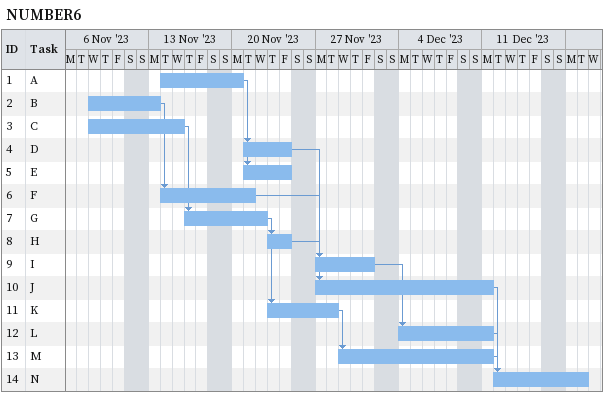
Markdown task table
NUMBER6

| ID | Task | Start | Finish | Predecessors |
|---|---|---|---|---|
| 1 | A | 2023-11-14 | 2023-11-20 |  |
| 2 | B | 2023-11-08 | 2023-11-13 |  |
| 3 | C | 2023-11-08 | 2023-11-15 |  |
| 4 | D | 2023-11-21 | 2023-11-24 | 1 |
| 5 | E | 2023-11-21 | 2023-11-24 | 1 |
| 6 | F | 2023-11-14 | 2023-11-21 | 2 |
| 7 | G | 2023-11-16 | 2023-11-22 | 3 |
| 8 | H | 2023-11-23 | 2023-11-24 | 7 |
| 9 | I | 2023-11-27 | 2023-12-01 | 4 |
| 10 | J | 2023-11-27 | 2023-12-11 | 6, 8 |
| 11 | K | 2023-11-23 | 2023-11-28 | 7 |
| 12 | L | 2023-12-04 | 2023-12-11 | 9 |
| 13 | M | 2023-11-29 | 2023-12-11 | 11 |
| 14 | N | 2023-12-12 | 2023-12-19 | 10, 12, 13 |
